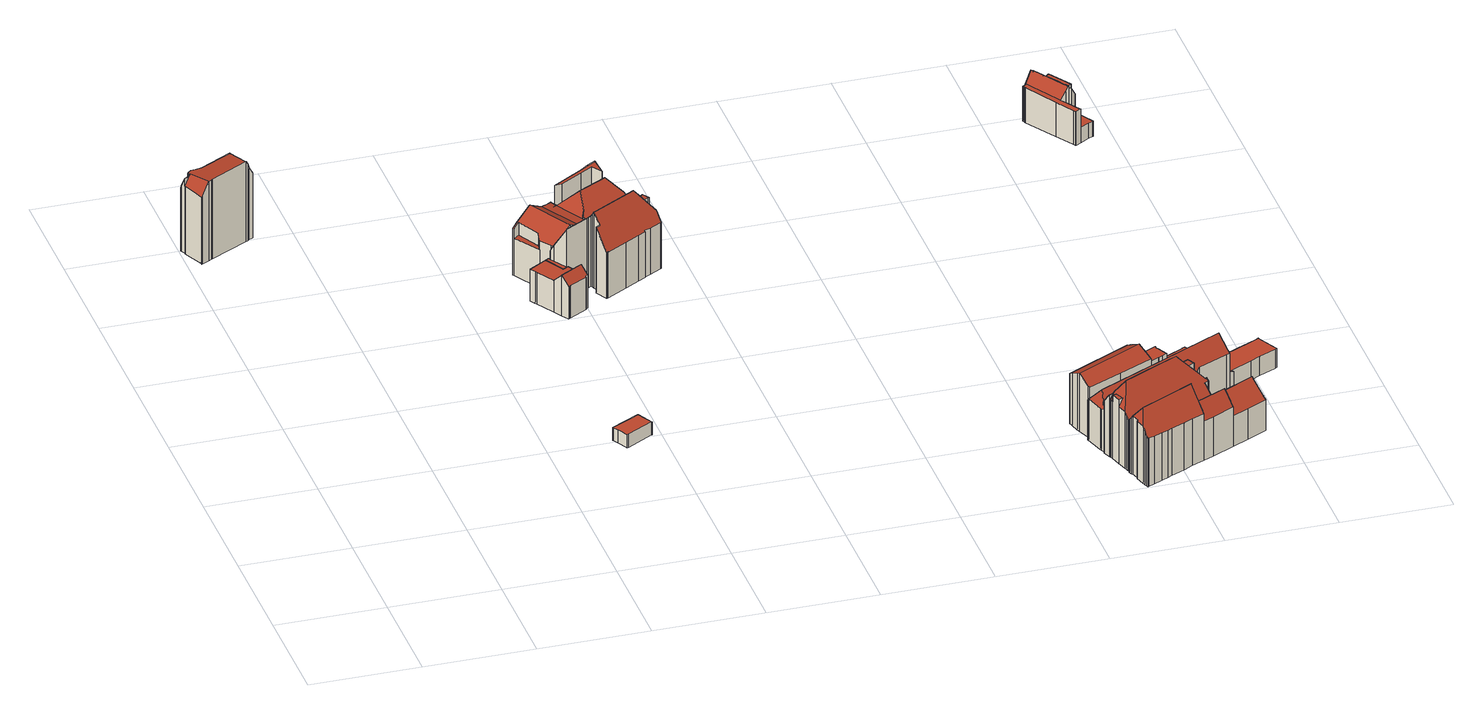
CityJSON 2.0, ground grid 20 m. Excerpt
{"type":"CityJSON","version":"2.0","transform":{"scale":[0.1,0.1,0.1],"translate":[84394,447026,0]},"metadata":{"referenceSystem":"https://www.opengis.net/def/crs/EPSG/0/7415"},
"CityObjects":{
"building1":{"type":"Building","attributes":{"dak_type":"slanted","data_area":58.22,"data_coverage":0.864,"geconstateerd":false,"gid":11565650,"h_dak_50p":15.47,"h_dak_70p":15.64,"h_dak_max":16.01,"h_dak_min":12.42,"h_maaiveld":0.393,"kas_warenhuis":false,"lod11_replace":false,"ondergronds_type":"above ground","oorspronkelijkbouwjaar":1884,"pw_actueel":"yes","pw_bron":"ahn3","reconstructie_methode":"tudelft3d-geoflow","reconstruction_skipped":false,"rmse_lod12":1.04,"rmse_lod13":0.866,"rmse_lod22":0.101,"rn":1,"status":"Pand in gebruik","t_run":123.39,"val3dity_codes_lod12":"[]","val3dity_codes_lod13":"[]","val3dity_codes_lod22":"[]"},"children":["building1-1"]},
"building1-1":{"type":"BuildingPart","parents":["building1"],"geometry":[{"type":"Solid","lod":"2.2","boundaries":[[[[0,1,2,3,4,5,6,7,8,9,10,11,12,13,14,15,16,17,18,19,20,21,22,23,24,25,26,27]],[[28,22,21,29]],[[30,16,15,31]],[[32,33,34]],[[35,36,37,38]],[[39,0,27,40]],[[41,14,13,42]],[[43,12,11,44]],[[45,46,47]],[[48,4,3,49]],[[49,3,2,50]],[[31,15,14,41]],[[42,13,12,43]],[[44,11,10,51]],[[52,23,22,28]],[[53,54,55,56]],[[56,55,57,58]],[[58,57,46,45]],[[59,60,61]],[[62,17,16,30,63]],[[64,19,18,65]],[[65,18,17,62]],[[29,21,20,66]],[[67,8,7,68]],[[69,5,4,48]],[[70,6,5,69]],[[51,10,9,71]],[[71,9,8,67]],[[50,2,1,72]],[[73,26,25,74]],[[38,37,75,76]],[[77,24,23,52]],[[66,20,19,64]],[[33,32,36,35]],[[40,27,26,73]],[[72,1,0,39]],[[63,30,60,59]],[[68,7,6,70]],[[76,75,54,53]],[[74,25,24,77]],[[59,61,47,46,57,55,54,75,37,36,32,34,78,79,80,81,72,39,40,73,74,77,52,28,29,66,64,65,62,63]],[[34,82,83,67,68,70,69,48,49,50,72,81,80,79,78]],[[44,84,85,47,61,60,30,31,41,42,43]],[[51,71,67,83,82,34,33,35,38,76,53,56,58,45,47,85,84,44]]]],"semantics":{"surfaces":[{"type":"GroundSurface"},{"type":"WallSurface","on_footprint_edge":true},{"type":"WallSurface","on_footprint_edge":false},{"type":"RoofSurface"}],"values":[[0,1,1,2,2,1,1,1,2,1,1,1,1,1,1,2,2,2,2,1,1,1,1,1,1,1,1,1,1,1,2,1,1,2,1,1,2,1,2,1,3,3,3,3]]}}]},
"building2":{"type":"Building","attributes":{"dak_type":"horizontal","data_area":18.75,"data_coverage":0.923,"geconstateerd":false,"gid":11565637,"h_dak_50p":3.41,"h_dak_70p":3.43,"h_dak_max":3.64,"h_dak_min":3.26,"h_maaiveld":0.862,"kas_warenhuis":false,"lod11_replace":false,"ondergronds_type":"above ground","oorspronkelijkbouwjaar":1981,"pw_actueel":"yes","pw_bron":"ahn3","reconstructie_methode":"tudelft3d-geoflow","reconstruction_skipped":false,"rmse_lod12":0.0487,"rmse_lod13":0.0503,"rmse_lod22":0.0445,"rn":1,"status":"Pand in gebruik","t_run":63.88,"val3dity_codes_lod12":"[]","val3dity_codes_lod13":"[]","val3dity_codes_lod22":"[]"},"children":["building2-1"]},
"building2-1":{"type":"BuildingPart","parents":["building2"],"geometry":[{"type":"Solid","lod":"2.2","boundaries":[[[[86,87,88,89,90,91,92,93,94,95,96]],[[97,91,90,98]],[[99,88,87,100]],[[101,92,91,97]],[[102,93,92,101]],[[100,87,86,103]],[[98,90,89,104]],[[104,89,88,99]],[[105,96,95,106]],[[103,86,96,105]],[[106,95,94,107]],[[107,94,93,102]],[[105,106,107,102,101,97,98,104,99,100,103]]]],"semantics":{"surfaces":[{"type":"GroundSurface"},{"type":"WallSurface","on_footprint_edge":true},{"type":"RoofSurface"}],"values":[[0,1,1,1,1,1,1,1,1,1,1,1,2]]}}]},
"building3":{"type":"Building","attributes":{"dak_type":"slanted","data_area":33.41,"data_coverage":0.872,"geconstateerd":false,"gid":11565646,"h_dak_50p":7.34,"h_dak_70p":7.88,"h_dak_max":9.04,"h_dak_min":7.22,"h_maaiveld":1.13,"kas_warenhuis":false,"lod11_replace":false,"ondergronds_type":"above ground","oorspronkelijkbouwjaar":1820,"pw_actueel":"yes","pw_bron":"ahn3","reconstructie_methode":"tudelft3d-geoflow","reconstruction_skipped":false,"rmse_lod12":0.551,"rmse_lod13":0.647,"rmse_lod22":0.0336,"rn":1,"status":"Pand in gebruik","t_run":76.46,"val3dity_codes_lod12":"[]","val3dity_codes_lod13":"[]","val3dity_codes_lod22":"[]"},"children":["building3-1"]},
"building3-1":{"type":"BuildingPart","parents":["building3"],"geometry":[{"type":"Solid","lod":"2.2","boundaries":[[[[108,109,110,111,112,113,114,115,116,117,118,119,120,121,122,123,124,125,126]],[[127,125,124,128]],[[129,126,125,127]],[[130,118,117,131]],[[128,124,123,132]],[[133,115,114,134]],[[135,122,121,136]],[[131,117,116,137]],[[137,116,115,133]],[[138,119,118,130]],[[136,121,120,139]],[[139,120,119,138]],[[140,108,126,129]],[[141,112,111,142]],[[132,123,122,135]],[[143,113,112,141]],[[134,114,113,143]],[[144,109,108,140]],[[145,110,109,144]],[[142,111,110,145]],[[133,146,147,135,136,139,138,130,131,137]],[[147,146,133,134,148,149,150,132,135]],[[142,145,144,140,129,127,128,132,150,149,148,134,143,141]]]],"semantics":{"surfaces":[{"type":"GroundSurface"},{"type":"WallSurface","on_footprint_edge":true},{"type":"RoofSurface"}],"values":[[0,1,1,1,1,1,1,1,1,1,1,1,1,1,1,1,1,1,1,1,2,2,2]]}}]},
"building4":{"type":"Building","attributes":{"dak_type":"slanted","data_area":161.97,"data_coverage":0.882,"geconstateerd":false,"gid":11565644,"h_dak_50p":11.44,"h_dak_70p":12.04,"h_dak_max":13.94,"h_dak_min":8.05,"h_maaiveld":0.748,"kas_warenhuis":false,"lod11_replace":false,"ondergronds_type":"above ground","oorspronkelijkbouwjaar":1850,"pw_actueel":"yes","pw_bron":"ahn3","reconstructie_methode":"tudelft3d-geoflow","reconstruction_skipped":false,"rmse_lod12":1.19,"rmse_lod13":1.29,"rmse_lod22":0.0635,"rn":1,"status":"Pand in gebruik","t_run":241.85,"val3dity_codes_lod12":"[]","val3dity_codes_lod13":"[]","val3dity_codes_lod22":"[]"},"children":["building4-1"]},
"building4-1":{"type":"BuildingPart","parents":["building4"],"geometry":[{"type":"Solid","lod":"2.2","boundaries":[[[[151,152,153,154,155,156,157,158,159,160,161,162,163,164,165,166,167,168,169,170,171,172,173,174,175,176,177,178,179,180,181,182,183]],[[184,179,178,185]],[[186,168,167,187]],[[188,169,168,186]],[[189,171,170,190]],[[191,156,155,192]],[[193,157,156,191,194]],[[190,170,169,188]],[[185,178,177,195]],[[196,197,198]],[[199,163,162,200]],[[201,202,164,163,199]],[[203,165,164,202]],[[204,205,202,201]],[[206,180,179,184]],[[207,206,197,196]],[[208,209,210]],[[205,204,211]],[[212,160,159,213]],[[214,161,160,212]],[[215,216,217,218]],[[219,192,155,154,220]],[[200,162,161,214]],[[221,182,181,222]],[[223,224,225,226]],[[227,183,182,221]],[[228,229,172,171,189]],[[230,231,229,228]],[[232,174,173,233]],[[234,176,175,235]],[[235,175,174,232]],[[195,177,176,234]],[[236,152,151,237]],[[226,225,192,219]],[[220,154,153,238]],[[239,158,157,193]],[[213,159,158,239]],[[237,151,183,227]],[[238,153,152,236]],[[222,181,180,206,207]],[[209,208,198]],[[240,203,216,215]],[[218,217,231,230]],[[187,167,166,241]],[[233,173,172,229]],[[194,191,242,243]],[[243,242,224,223]],[[241,166,165,203,240]],[[244,232,233,245]],[[246,211,247,208,210,248]],[[249,250,251,252,222,207,196,198,208,247,211,204,201,199,200,214]],[[223,226,219,220,238,236,237,253,254,255,213,239,193,194,243]],[[212,213,255,254,253,237,227,221,222,252,251,250,249,214]],[[217,216,203,202,205,211,246,248,245,233,229,231]],[[224,242,191,192,225]],[[215,218,230,228,189,190,188,186,187,241,240]],[[184,185,195,234,235,232,244,245,248,210,209,198,197,206]]]],"semantics":{"surfaces":[{"type":"GroundSurface"},{"type":"WallSurface","on_footprint_edge":true},{"type":"WallSurface","on_footprint_edge":false},{"type":"RoofSurface"}],"values":[[0,1,1,1,1,1,1,1,1,2,1,1,1,2,1,2,2,2,1,1,2,1,1,1,2,1,1,2,1,1,1,1,1,2,1,1,1,1,1,1,2,2,2,1,1,2,2,1,3,3,3,3,3,3,3,3,3]]}}]},
"building5":{"type":"Building","attributes":{"dak_type":"slanted","data_area":111.74,"data_coverage":0.909,"geconstateerd":false,"gid":11565652,"h_dak_50p":12.67,"h_dak_70p":13.68,"h_dak_max":15.82,"h_dak_min":7.25,"h_maaiveld":0.987,"kas_warenhuis":false,"lod11_replace":false,"ondergronds_type":"above ground","oorspronkelijkbouwjaar":1649,"pw_actueel":"yes","pw_bron":"ahn3","reconstructie_methode":"tudelft3d-geoflow","reconstruction_skipped":false,"rmse_lod12":2,"rmse_lod13":1.83,"rmse_lod22":0.106,"rn":1,"status":"Pand in gebruik","t_run":212.07,"val3dity_codes_lod12":"[]","val3dity_codes_lod13":"[]","val3dity_codes_lod22":"[]"},"children":["building5-1"]},
"building5-1":{"type":"BuildingPart","parents":["building5"],"geometry":[{"type":"Solid","lod":"2.2","boundaries":[[[[256,257,258,259,260,261,262,263,264,265,266,267,268,269,270,271,272,273,274,275,276,277,278,279,280,281,282,283,284,285,286,287,288,289,290,291,292,293,294,295,296,297,298]],[[299,300,279,278,301]],[[302,288,287,303]],[[304,273,272,305]],[[301,278,277,306]],[[307,270,269,308]],[[309,275,274,310]],[[311,276,275,309]],[[310,274,273,304]],[[312,284,283,313]],[[314,285,284,312]],[[315,256,298,316]],[[317,297,296,318]],[[319,265,264,320]],[[321,263,262,322]],[[320,264,263,321]],[[323,259,258,324]],[[325,292,291,326]],[[327,293,292,325]],[[328,294,329]],[[329,294,293,327]],[[330,295,294,328]],[[318,296,295,330]],[[331,332,316,333]],[[334,335,336]],[[337,338,335,334]],[[339,266,265,319]],[[322,262,261,340]],[[141,281,280,341]],[[313,283,282,342]],[[343,271,270,307]],[[326,291,290,344]],[[345,267,266,339]],[[346,257,256,315]],[[303,287,286,347]],[[347,286,285,314]],[[348,349,350,351]],[[349,289,288,302]],[[352,353,300,299]],[[351,350,354,355]],[[341,280,279,300]],[[305,272,271,343]],[[308,269,268,356]],[[356,268,267,345]],[[357,317,338,337]],[[332,331,358]],[[333,316,298,297,317,357]],[[342,282,281,141]],[[355,354,353,359]],[[359,353,352]],[[306,277,276,311]],[[324,258,257,346]],[[360,259,323]],[[361,260,259,360]],[[340,261,260,361]],[[344,290,289,349,348]],[[312,313,342,141,341,300,353,354,350,349,302,303,347,314]],[[318,362,363,364,365,366,346,315,316,332,358,367,336,335,338,317]],[[333,357,337,334,336,367,358,331]],[[301,306,311,309,310,368,364,363,362,318,330,328,329,327,325,326,344,348,351,355,359,352,299]],[[361,360,323,324,346,366,365,364,368,310,304,305,343,307,308,356,345,339,319,320,321,322,340]]]],"semantics":{"surfaces":[{"type":"GroundSurface"},{"type":"WallSurface","on_footprint_edge":true},{"type":"WallSurface","on_footprint_edge":false},{"type":"RoofSurface"}],"values":[[0,1,1,1,1,1,1,1,1,1,1,1,1,1,1,1,1,1,1,1,1,1,1,2,2,2,1,1,1,1,1,1,1,1,1,1,2,1,2,2,1,1,1,1,2,2,1,1,2,2,1,1,1,1,1,1,3,3,3,3,3]]}}]},
"building6":{"type":"Building","attributes":{"dak_type":"slanted","data_area":231.44,"data_coverage":0.899,"geconstateerd":false,"gid":11568469,"h_dak_50p":10.89,"h_dak_70p":12.4,"h_dak_max":15.01,"h_dak_min":4.3,"h_maaiveld":0.241,"kas_warenhuis":false,"lod11_replace":false,"ondergronds_type":"above ground","oorspronkelijkbouwjaar":1670,"pw_actueel":"yes","pw_bron":"ahn3","reconstructie_methode":"tudelft3d-geoflow","reconstruction_skipped":false,"rmse_lod12":2.82,"rmse_lod13":2.53,"rmse_lod22":0.198,"rn":1,"status":"Pand in gebruik","t_run":482.85,"val3dity_codes_lod12":"[]","val3dity_codes_lod13":"[]","val3dity_codes_lod22":"[]"},"children":["building6-1"]},
"building6-1":{"type":"BuildingPart","parents":["building6"],"geometry":[{"type":"Solid","lod":"2.2","boundaries":[[[[369,370,371,372,373,374,375,376,377,378,379,380,381,382,383,384,385,386,387,388,389,390,391,392,393,394,395,396,397,398,399,400,401,402,403,404,405,406,407,408,409,410,411,412,413,414,415,416,417,418,419,420,421]],[[422,396,395,423]],[[424,425,426,427]],[[428,429,430,431]],[[432,377,376,433]],[[433,376,375,434]],[[435,414,413,436]],[[436,413,412,437]],[[438,370,369,439]],[[437,412,411,440]],[[441,442,443,444]],[[445,386,385,446]],[[447,392,391,448]],[[448,391,390,449]],[[450,387,386,445]],[[449,390,389,451]],[[452,384,383,453]],[[451,389,388,454]],[[455,381,380,456]],[[434,375,374,457]],[[458,420,419,459,460]],[[461,462,407,406,463,464]],[[465,408,466]],[[467,468,469,470]],[[471,472,468,473]],[[474,475,472,471]],[[476,409,408,465]],[[459,419,418,477]],[[460,459,475,474]],[[477,418,417,478]],[[479,403,402,480]],[[442,441,481]],[[454,388,387,450]],[[440,411,410,482]],[[483,415,414,435]],[[484,416,415,483]],[[478,417,416,484]],[[485,382,381,455]],[[453,383,382,485]],[[446,385,384,452]],[[439,369,421,486,487]],[[488,398,397,489]],[[490,491,394,393,492,493]],[[494,495,496,497]],[[423,395,394,491]],[[457,374,373,498]],[[493,492,499]],[[500,400,399,501]],[[480,402,401,502]],[[503,504,505]],[[506,507,505]],[[502,401,400,500]],[[470,469,508]],[[509,510,511]],[[512,513,510,509]],[[431,430,513,512]],[[514,515,429,428]],[[516,517,508]],[[491,490,518]],[[519,520,521,503]],[[427,426,522,515,514]],[[515,522,520,519]],[[504,503,521,517,516]],[[497,496,425,424]],[[523,524,495,494]],[[487,486,524,523]],[[486,421,420,458]],[[482,410,409,476]],[[525,378,377,432]],[[456,380,379,526]],[[464,463,527]],[[528,405,404,529]],[[530,531,462,461]],[[501,399,398,488]],[[489,397,396,422]],[[532,372,371,533]],[[526,379,378,525]],[[444,443,534]],[[507,506,535,536]],[[492,393,392,447]],[[533,371,370,438]],[[529,404,403,479]],[[463,406,405,528]],[[466,408,407,462]],[[536,535,531,530]],[[473,468,467]],[[498,373,372,532]],[[499,537,518,490,493]],[[538,539,453,485,455,456]],[[520,522,426,425,496,540,470,508,517,521]],[[495,524,486,458,460,474,471,473,467,470,540,496]],[[464,527,541,542,543,544,545,546,547,548,549,550,551,447,448,449,451,552,553,554,555,511,510,513,430,429,515,519,503,505,507,536,530,461]],[[422,423,491,518,537,499,492,447,551,550,549,556,557,489]],[[476,516,508,469,468,472,475,459,477,478,484,483,435,436,437,440,482]],[[433,434,457,498,532,533,438,439,487,523,494,497,424,427,558,559,560,561,539,538,456,526,525,432]],[[553,552,451,454,450,445,446,452,453,539,561,560,559,558,427,514,428,431,512,509,511,555,554]],[[444,534,562,481,441]],[[466,462,531,535,506,505,504,516,476,465]],[[546,545,544,563,564,565,501,488,489,557,556,549,548,547]],[[563,544,543,542,541,527,463,528,529,479,480,502,500,501,565,564],[562,534,443,442,481]]]],"semantics":{"surfaces":[{"type":"GroundSurface"},{"type":"WallSurface","on_footprint_edge":true},{"type":"WallSurface","on_footprint_edge":false},{"type":"RoofSurface"}],"values":[[0,1,2,2,1,1,1,1,1,1,2,1,1,1,1,1,1,1,1,1,1,1,1,2,2,2,1,1,2,1,1,2,1,1,1,1,1,1,1,1,1,1,1,2,1,1,2,1,1,2,2,1,2,2,2,2,2,2,2,2,2,2,2,2,2,2,1,1,1,1,2,1,2,1,1,1,1,2,2,1,1,1,1,1,2,2,1,3,3,3,3,3,3,3,3,3,3,3,3,3]]}}]},
"building7":{"type":"Building","attributes":{"dak_type":"slanted","data_area":120.44,"data_coverage":0.755,"geconstateerd":false,"gid":11568470,"h_dak_50p":10.47,"h_dak_70p":10.93,"h_dak_max":11.74,"h_dak_min":4.02,"h_maaiveld":0.254,"kas_warenhuis":false,"lod11_replace":false,"ondergronds_type":"above ground","oorspronkelijkbouwjaar":1921,"pw_actueel":"yes","pw_bron":"ahn3","reconstructie_methode":"tudelft3d-geoflow","reconstruction_skipped":false,"rmse_lod12":4.06,"rmse_lod13":1.21,"rmse_lod22":0.133,"rn":1,"status":"Pand in gebruik","t_run":211.93,"val3dity_codes_lod12":"[]","val3dity_codes_lod13":"[]","val3dity_codes_lod22":"[]"},"children":["building7-1"]},
"building7-1":{"type":"BuildingPart","parents":["building7"],"geometry":[{"type":"Solid","lod":"2.2","boundaries":[[[[566,567,568,569,570,571,572,573,574,575,576,577,578,579,580,581,582,583,584,585,586,587,588]],[[589,580,579,590]],[[591,586,585,592]],[[593,568,567,594]],[[595,574,573,596]],[[597,575,574,595]],[[594,567,566,598]],[[599,588,587,600]],[[601,576,575,597]],[[602,603,569,568,593]],[[604,605,571,570,606]],[[600,587,586,591]],[[590,579,578,607]],[[608,609,610,611]],[[612,577,576,601]],[[613,614,615,616]],[[592,585,584,617,618]],[[607,578,577,612]],[[598,566,588,599]],[[619,572,571,605]],[[620,621,622,623]],[[624,625,626,627]],[[628,581,580,589]],[[629,630,621,620]],[[631,632,625,624]],[[621,632,631]],[[633,582,581,628]],[[634,633,635,636]],[[596,573,572,619]],[[637,638,639,640]],[[640,639,605,604]],[[611,610,638,637]],[[641,642,643,626]],[[627,626,643,609,608]],[[616,615,642,641]],[[636,635,614,613]],[[617,584,583,644]],[[618,617,630,629]],[[644,583,582,633,634]],[[645,646,603,602]],[[606,570,569,603]],[[623,622,646,645]],[[626,625,632,621,630,617,644,634,636,613,616,641]],[[642,615,614,635,633,628,589,590,607,612,601,597,595,596,619,605,639,638,610,609,643]],[[618,629,620,599,600,591,592]],[[646,622,621,631,624,627,608,611,637,640,604,606,603]],[[599,620,623,645,602,593,594,598]]]],"semantics":{"surfaces":[{"type":"GroundSurface"},{"type":"WallSurface","on_footprint_edge":true},{"type":"WallSurface","on_footprint_edge":false},{"type":"RoofSurface"}],"values":[[0,1,1,1,1,1,1,1,1,1,1,1,1,2,1,2,1,1,1,1,2,2,1,2,2,2,1,2,1,2,2,2,2,2,2,2,1,2,1,2,1,2,3,3,3,3,3]]}}]},
"building8":{"type":"Building","attributes":{"dak_type":"slanted","data_area":210.15,"data_coverage":0.954,"geconstateerd":false,"gid":11568488,"h_dak_50p":9.2,"h_dak_70p":10.01,"h_dak_max":12.7,"h_dak_min":3.73,"h_maaiveld":0.248,"kas_warenhuis":false,"lod11_replace":false,"ondergronds_type":"above ground","oorspronkelijkbouwjaar":1790,"pw_actueel":"yes","pw_bron":"ahn3","reconstructie_methode":"tudelft3d-geoflow","reconstruction_skipped":false,"rmse_lod12":3.01,"rmse_lod13":0.96,"rmse_lod22":0.186,"rn":1,"status":"Pand in gebruik","t_run":393.74,"val3dity_codes_lod12":"[]","val3dity_codes_lod13":"[]","val3dity_codes_lod22":"[]"},"children":["building8-1"]},
"building8-1":{"type":"BuildingPart","parents":["building8"],"geometry":[{"type":"Solid","lod":"2.2","boundaries":[[[[647,648,649,650,651,652,653,654,655,656,657,658,659,660,661,662,399,663,664,665,666,667,668,669,670,671,672,673,674,675,676,677,678,679,680,681,682,683,684,685]],[[686,685,684,687]],[[688,650,649,689]],[[690,656,655,691]],[[692,647,685,686]],[[693,694,695]],[[696,676,675,697]],[[698,677,676,696]],[[691,655,654,699,700]],[[700,699,694,701]],[[702,703,679,678,704]],[[705,648,647,692]],[[687,684,683,706]],[[707,708,709]],[[710,674,673,711]],[[712,665,664,713]],[[713,664,663,714]],[[711,673,672,715]],[[716,682,681,717]],[[718,719,720,721]],[[722,667,666,723]],[[724,651,650,688]],[[704,678,677,698]],[[725,657,656,690]],[[726,680,679,703]],[[727,728,703,702]],[[729,399,662,719,718]],[[706,683,682,716]],[[715,672,671,730]],[[731,732,733,734]],[[735,660,659,732,731]],[[721,720,736]],[[737,738,739,708,707]],[[734,733,738,737]],[[740,670,669,741]],[[742,658,657,725]],[[743,744,728,727]],[[745,746,747,748]],[[748,747,668,667,722]],[[732,659,658,742]],[[719,662,661,749]],[[749,661,660,735]],[[701,694,693,744,743]],[[699,654,653,750]],[[717,681,680,726]],[[695,652,651,724]],[[750,653,652,695]],[[730,671,670,740]],[[741,669,668,747]],[[723,666,665,712]],[[708,739,746,745]],[[714,663,399,729]],[[689,649,648,705]],[[697,675,674,710]],[[731,734,737,707,709,736,720,719,749,735]],[[751,752,715,730,740,741,753]],[[738,733,732,742,725,690,691,700,701,743,751,753,741,747,746,739]],[[688,689,705,692,686,687,706,716,717,726,703,728,744,693,695,724]],[[750,695,694,699]],[[721,736,709,708,745,748,722,723,712,713,714,729,718]],[[697,710,711,715,752,751,743,727,702,704,698,696]]]],"semantics":{"surfaces":[{"type":"GroundSurface"},{"type":"WallSurface","on_footprint_edge":true},{"type":"WallSurface","on_footprint_edge":false},{"type":"RoofSurface"}],"values":[[0,1,1,1,1,2,1,1,1,2,1,1,1,2,1,1,1,1,1,2,1,1,1,1,1,2,1,1,1,2,1,2,2,2,1,1,2,2,1,1,1,1,2,1,1,1,1,1,1,1,2,1,1,1,3,3,3,3,3,3,3]]}}]},
"building9":{"type":"Building","attributes":{"dak_type":"slanted","data_area":44.92,"data_coverage":0.9,"geconstateerd":false,"gid":11568501,"h_dak_50p":7.78,"h_dak_70p":8.96,"h_dak_max":9.78,"h_dak_min":3.74,"h_maaiveld":0.801,"kas_warenhuis":false,"lod11_replace":false,"ondergronds_type":"above ground","oorspronkelijkbouwjaar":1670,"pw_actueel":"yes","pw_bron":"ahn3","reconstructie_methode":"tudelft3d-geoflow","reconstruction_skipped":false,"rmse_lod12":2.3,"rmse_lod13":1.02,"rmse_lod22":0.0896,"rn":1,"status":"Pand in gebruik","t_run":130.01,"val3dity_codes_lod12":"[]","val3dity_codes_lod13":"[]","val3dity_codes_lod22":"[]"},"children":["building9-1"]},
"building9-1":{"type":"BuildingPart","parents":["building9"],"geometry":[{"type":"Solid","lod":"2.2","boundaries":[[[[754,755,756,757,758,759,760,761,762,763,764,765,766,767,768,769,770,771,772,773,774,775,776]],[[777,762,761,778]],[[779,765,764,780,781]],[[782,774,773,783]],[[784,755,754,785]],[[786,784,787,788]],[[789,757,756,790]],[[791,772,771,792]],[[793,760,759,794]],[[795,796,797,798]],[[781,780,799,800]],[[801,802,803,804]],[[780,764,763,805]],[[790,756,755,784,786]],[[783,773,772,791]],[[806,775,774,782]],[[807,794,759,758,808]],[[809,770,769,810]],[[778,761,760,793]],[[800,799,802,801]],[[811,812,813,814]],[[785,754,815]],[[810,769,768,816]],[[817,766,765,779]],[[788,787,818]],[[819,820,812,811]],[[820,821,822,823]],[[824,825,821,820,819]],[[826,827,828,829]],[[823,822,827,826]],[[830,831,832,833]],[[831,830,826]],[[834,808,835]],[[833,832,834,835]],[[835,808,758,757,789]],[[836,767,766,817]],[[816,768,767,836]],[[837,838,839,840]],[[804,803,838,837]],[[829,828,841,842]],[[792,771,770,809]],[[798,797,818]],[[815,754,776,843]],[[843,776,775,806]],[[840,839,825,824]],[[805,763,762,777]],[[842,841,844,845]],[[814,813,796,795]],[[845,844,846,847]],[[847,846,794,807]],[[848,791,792,809,810,816,836,817,779,781,800,801,804,837]],[[843,806,798,818,787,784,785,815]],[[796,813,812,820,823,826,830,833,835,789,790,786,788,818,797]],[[814,795,798,806,782,783,791,848,837,840,824,819,811]],[[846,844,841,828,827,822,821,825,839,838,803,802,799,780,805,777,778,793,794]],[[847,807,808,834,832,831,826,829,842,845]]]],"semantics":{"surfaces":[{"type":"GroundSurface"},{"type":"WallSurface","on_footprint_edge":true},{"type":"WallSurface","on_footprint_edge":false},{"type":"RoofSurface"}],"values":[[0,1,1,1,1,2,1,1,1,2,2,2,1,1,1,1,1,1,1,2,2,1,1,1,2,2,2,2,2,2,2,2,2,2,1,1,1,2,2,2,1,2,1,1,2,1,2,2,2,2,3,3,3,3,3,3]]}}]}
},
"vertices":[
[108,1254,4],[109,1253,4],[113,1244,4],[113,1242,4],[130,1202,4],[130,1201,4],[123,1198,4],[119,1195,4],[116,1194,4],[46,1157,4],[43,1155,4],[38,1153,4],[26,1146,4],[24,1145,4],[24,1148,4],[7,1186,4],[7,1188,4],[4,1194,4],[3,1196,4],[3,1197,4],[7,1199,4],[8,1200,4],[12,1202,4],[19,1206,4],[26,1210,4],[91,1245,4],[97,1248,4],[107,1253,4],[12,1202,127],[8,1200,127],[7,1188,135],[7,1186,135],[101,1238,150],[101,1238,154],[101,1236,154],[43,1207,154],[43,1207,150],[32,1206,140],[32,1206,153],[108,1254,126],[107,1253,126],[24,1148,134],[24,1145,134],[26,1146,137],[38,1153,159],[17,1193,153],[17,1193,150],[18,1192,154],[130,1202,129],[113,1242,128],[113,1244,128],[43,1155,159],[19,1206,127],[17,1200,153],[17,1200,137],[15,1197,140],[15,1197,153],[16,1196,144],[16,1196,153],[14,1192,150],[14,1192,147],[15,1192,150],[4,1194,135],[7,1188,150],[3,1197,127],[3,1196,131],[7,1199,127],[116,1194,160],[119,1195,155],[130,1201,131],[123,1198,144],[46,1157,159],[109,1253,128],[97,1248,126],[91,1245,126],[23,1206,131],[23,1206,152],[26,1210,127],[103,1239,150],[103,1240,149],[108,1251,131],[109,1252,129],[115,1196,159],[116,1195,160],[37,1155,159],[25,1178,156],
[514,394,9],[513,395,9],[565,423,9],[566,423,9],[581,394,9],[581,393,9],[580,393,9],[532,366,9],[529,365,9],[529,366,9],[519,384,9],[581,393,34],[581,394,34],[565,423,34],[513,395,34],[580,393,34],[532,366,35],[514,394,34],[566,423,34],[519,384,35],[529,366,35],[529,365,35],
[511,862,11],[543,882,11],[544,880,11],[545,880,11],[564,846,11],[574,852,11],[580,841,11],[589,825,11],[596,812,11],[591,810,11],[592,808,11],[560,790,11],[557,788,11],[555,787,11],[547,801,11],[538,816,11],[518,849,11],[517,852,11],[511,861,11],[517,852,73],[518,849,73],[511,861,73],[592,808,74],[591,810,75],[538,816,73],[589,825,90],[580,841,73],[547,801,90],[555,787,74],[596,812,76],[560,790,74],[557,788,74],[511,862,73],[564,846,73],[545,880,73],[574,852,73],[543,882,73],[544,880,73],[584,822,90],[548,802,90],[575,838,73],[570,835,73],[539,817,73],
[591,897,7],[558,877,7],[557,877,7],[553,882,7],[540,904,7],[511,954,7],[509,957,7],[519,963,7],[545,978,7],[562,988,7],[570,993,7],[575,996,7],[582,1000,7],[590,1005,7],[599,1010,7],[656,1044,7],[669,1052,7],[684,1061,7],[686,1057,7],[687,1056,7],[691,1045,7],[692,1044,7],[694,1039,7],[714,989,7],[717,982,7],[719,977,7],[720,974,7],[719,974,7],[631,921,7],[628,919,7],[616,912,7],[615,911,7],[596,900,7],[631,921,96],[719,974,99],[684,1061,138],[669,1052,138],[686,1057,135],[691,1045,127],[687,1056,134],[511,954,80],[540,904,81],[509,957,98],[511,954,98],[720,974,99],[628,922,107],[628,922,98],[629,934,107],[582,1000,107],[575,996,108],[590,1005,107],[590,1005,93],[599,1010,93],[592,1001,107],[592,1001,97],[628,919,96],[628,919,108],[626,938,107],[626,938,112],[630,947,117],[596,993,107],[562,988,114],[545,978,125],[570,993,109],[613,1014,133],[613,1014,97],[652,1036,95],[652,1036,134],[540,904,99],[553,882,100],[615,911,110],[616,912,109],[542,918,105],[542,918,81],[540,905,81],[540,905,100],[596,900,122],[692,1044,126],[692,1044,107],[675,1050,135],[675,1050,94],[714,989,113],[694,1039,112],[719,977,101],[717,982,106],[558,877,101],[591,897,125],[557,877,100],[519,963,106],[599,1010,135],[656,1044,137],[521,960,81],[521,960,106],[712,990,115],[684,1004,139],[598,992,108],[597,992,107],[633,976,139],[573,989,109],[609,925,109],[615,914,109],[615,913,109],[590,898,125],[586,905,125],[546,977,125],
[742,918,10],[746,911,10],[747,909,10],[747,908,10],[751,900,10],[749,899,10],[728,886,10],[716,881,10],[717,880,10],[703,872,10],[677,857,10],[639,835,10],[639,836,10],[637,834,10],[636,834,10],[624,856,10],[625,857,10],[632,861,10],[625,873,10],[624,876,10],[622,879,10],[616,876,10],[613,874,10],[571,850,10],[565,846,10],[564,846,10],[564,847,10],[550,871,10],[544,882,10],[546,882,10],[545,883,10],[550,886,10],[551,886,10],[553,882,10],[557,877,10],[717,973,10],[720,974,10],[719,973,10],[718,971,10],[722,963,10],[724,957,10],[731,942,10],[738,927,10],[571,850,148],[571,850,73],[613,874,147],[551,886,73],[550,886,73],[632,861,138],[625,857,138],[616,876,147],[636,834,99],[637,834,99],[624,876,153],[625,873,158],[622,879,147],[544,882,73],[550,871,73],[546,882,73],[742,918,119],[738,927,120],[731,942,121],[724,957,122],[703,872,99],[717,880,99],[716,881,101],[728,886,100],[747,908,114],[747,909,115],[720,974,95],[717,973,95],[719,973,96],[718,971,98],[718,971,97],[722,963,112],[736,926,135],[736,926,123],[738,927,135],[727,937,135],[727,937,128],[723,933,135],[730,941,134],[730,941,122],[677,857,99],[749,899,100],[565,846,73],[564,847,73],[624,856,138],[557,877,102],[639,835,99],[746,911,119],[545,883,73],[553,882,91],[553,882,73],[552,882,73],[552,882,90],[571,851,146],[571,851,73],[556,875,73],[556,875,104],[639,836,100],[731,942,134],[727,922,135],[571,851,145],[747,908,113],[751,900,100],[724,956,122],[719,944,135],[708,920,158],[716,918,150],[730,915,135],[724,929,135],[630,875,158],
[1419,47,2],[1402,38,2],[1376,26,2],[1369,22,2],[1356,16,2],[1341,9,2],[1330,4,2],[1328,2,2],[1328,3,2],[1327,6,2],[1325,12,2],[1324,16,2],[1319,34,2],[1320,35,2],[1316,50,2],[1314,51,2],[1312,57,2],[1313,58,2],[1313,59,2],[1312,59,2],[1312,62,2],[1311,64,2],[1310,68,2],[1309,71,2],[1303,90,2],[1298,107,2],[1296,113,2],[1296,114,2],[1303,117,2],[1307,119,2],[1433,181,2],[1433,182,2],[1442,186,2],[1446,188,2],[1449,190,2],[1454,181,2],[1462,168,2],[1474,147,2],[1475,145,2],[1540,176,2],[1554,149,2],[1555,146,2],[1566,126,2],[1566,127,2],[1567,125,2],[1566,125,2],[1568,122,2],[1569,121,2],[1569,120,2],[1532,101,2],[1502,86,2],[1462,67,2],[1442,58,2],[1296,114,113],[1296,113,113],[1430,89,134],[1430,89,88],[1430,90,87],[1430,90,135],[1423,103,116],[1423,103,84],[1421,113,97],[1421,113,104],[1328,3,96],[1328,2,96],[1330,4,96],[1566,125,67],[1567,125,67],[1566,127,68],[1402,38,93],[1419,47,93],[1566,126,68],[1458,166,126],[1458,166,108],[1451,179,108],[1451,179,127],[1313,58,105],[1312,57,105],[1309,71,112],[1310,68,109],[1311,64,103],[1313,59,102],[1312,62,99],[1314,51,112],[1316,50,115],[1312,59,102],[1319,34,113],[1324,16,113],[1341,9,95],[1462,67,78],[1502,86,62],[1502,86,79],[1475,145,103],[1475,145,61],[1474,147,103],[1474,147,106],[1540,176,63],[1540,176,62],[1499,91,88],[1499,91,67],[1492,103,81],[1492,103,107],[1500,89,84],[1500,89,65],[1499,91,87],[1501,87,80],[1501,87,62],[1554,149,93],[1532,101,61],[1569,120,61],[1449,190,104],[1446,188,107],[1445,159,126],[1555,146,90],[1568,122,64],[1569,121,62],[1320,35,115],[1442,58,78],[1442,58,92],[1307,119,125],[1303,117,125],[1298,107,126],[1298,107,113],[1303,90,112],[1303,90,126],[1441,61,97],[1441,61,83],[1435,77,107],[1435,77,117],[1356,16,95],[1311,93,126],[1433,182,126],[1433,181,126],[1442,186,114],[1479,125,76],[1479,125,80],[1478,126,78],[1469,140,62],[1469,140,101],[1486,113,92],[1418,113,103],[1418,113,98],[1417,114,100],[1420,114,103],[1420,114,98],[1425,99,122],[1425,99,77],[1485,114,93],[1485,114,90],[1305,110,125],[1426,100,77],[1426,100,73],[1479,125,73],[1425,99,73],[1441,61,96],[1441,61,82],[1327,6,100],[1325,12,108],[1471,145,106],[1462,168,103],[1454,181,104],[1477,144,101],[1477,144,62],[1369,22,94],[1376,26,94],[1437,173,126],[1475,143,62],[1475,143,101],[1308,101,126],[1325,19,116],[1331,40,135],[1436,77,107],[1465,147,112],[1450,151,126],[1436,155,139],[1424,158,150],[1413,153,150],[1412,152,150],[1404,148,150],[1359,126,150],[1322,107,150],[1318,96,138],[1314,84,126],[1326,69,100],[1357,84,100],[1361,86,100],[1376,94,100],[1311,113,136],[1304,117,126],[1407,79,135],[1404,77,135],[1355,52,135],[1349,49,135],[1441,167,126],[1428,169,139],[1429,171,137],[1433,181,127],
[1268,211,3],[1264,227,3],[1262,234,3],[1380,294,3],[1436,323,3],[1438,324,3],[1494,352,3],[1494,353,3],[1499,355,3],[1504,346,3],[1507,338,3],[1514,325,3],[1524,302,3],[1526,300,3],[1524,299,3],[1450,263,3],[1443,259,3],[1441,258,3],[1406,241,3],[1342,209,3],[1280,179,3],[1278,184,3],[1270,205,3],[1524,299,40],[1526,300,40],[1280,179,102],[1342,209,101],[1262,234,101],[1264,227,105],[1499,355,41],[1494,353,41],[1504,346,41],[1268,211,113],[1270,205,116],[1278,184,104],[1507,338,41],[1380,294,101],[1380,294,71],[1438,324,71],[1438,324,41],[1436,323,71],[1524,302,40],[1450,296,71],[1450,296,41],[1440,316,41],[1440,316,71],[1514,325,41],[1441,265,50],[1441,265,41],[1440,272,41],[1440,272,49],[1406,241,69],[1406,241,100],[1494,352,41],[1393,268,116],[1393,268,70],[1384,287,71],[1384,287,105],[1434,288,71],[1434,288,49],[1440,291,46],[1440,291,71],[1450,263,40],[1402,249,105],[1402,249,70],[1433,288,71],[1433,288,50],[1443,259,41],[1443,259,50],[1442,261,41],[1442,261,50],[1438,319,71],[1438,319,41],[1438,322,41],[1438,322,71],[1440,279,48],[1440,279,41],[1440,291,41],[1441,258,51],[1381,293,101],[1381,293,71],
[1634,333,2],[1646,309,2],[1642,307,2],[1611,292,2],[1593,282,2],[1553,262,2],[1555,258,2],[1547,254,2],[1540,251,2],[1485,224,2],[1480,219,2],[1467,215,2],[1444,204,2],[1451,192,2],[1451,191,2],[1434,182,2],[1430,180,2],[1302,117,2],[1301,118,2],[1294,115,2],[1290,128,2],[1293,129,2],[1290,133,2],[1288,137,2],[1287,141,2],[1277,175,2],[1277,176,2],[1276,177,2],[1330,204,2],[1331,204,2],[1336,207,2],[1428,252,2],[1523,299,2],[1526,300,2],[1532,304,2],[1584,329,2],[1619,346,2],[1626,350,2],[1627,347,2],[1627,347,39],[1626,350,39],[1611,292,39],[1642,307,39],[1485,224,79],[1540,251,78],[1634,333,39],[1545,258,39],[1545,258,42],[1553,262,39],[1331,204,80],[1330,204,80],[1336,207,80],[1547,254,42],[1547,254,78],[1545,258,83],[1523,299,81],[1523,299,39],[1428,252,81],[1646,309,39],[1619,346,39],[1440,201,108],[1440,201,107],[1438,195,113],[1276,177,80],[1277,176,82],[1301,118,122],[1302,117,124],[1430,180,125],[1277,175,83],[1584,329,39],[1532,304,39],[1434,182,125],[1434,182,123],[1435,184,122],[1435,184,124],[1290,128,105],[1294,115,122],[1593,282,39],[1480,219,76],[1526,300,39],[1528,291,91],[1528,291,39],[1433,181,125],[1287,141,82],[1444,204,102],[1444,204,78],[1443,203,78],[1443,203,104],[1451,192,102],[1437,193,115],[1440,202,107],[1440,202,78],[1440,201,78],[1288,137,82],[1290,133,84],[1467,215,78],[1535,278,107],[1535,278,39],[1332,148,106],[1332,148,79],[1293,129,79],[1293,129,105],[1451,191,102],[1555,258,39],[1296,160,107],[1286,168,94],[1293,144,94],
[1504,1201,8],[1514,1186,8],[1514,1185,8],[1534,1154,8],[1540,1143,8],[1545,1136,8],[1545,1135,8],[1566,1101,8],[1565,1100,8],[1556,1096,8],[1540,1087,8],[1530,1081,8],[1529,1081,8],[1527,1085,8],[1506,1119,8],[1470,1177,8],[1471,1177,8],[1468,1182,8],[1475,1187,8],[1474,1188,8],[1486,1196,8],[1489,1192,8],[1490,1193,8],[1565,1100,38],[1566,1101,38],[1530,1081,74],[1540,1087,38],[1540,1087,74],[1486,1196,97],[1474,1188,76],[1514,1186,73],[1504,1201,72],[1514,1186,90],[1513,1185,74],[1513,1185,90],[1534,1154,90],[1514,1185,90],[1475,1187,76],[1468,1182,76],[1545,1135,39],[1545,1136,39],[1507,1165,97],[1507,1165,90],[1501,1174,90],[1501,1174,97],[1539,1088,38],[1539,1088,74],[1538,1089,74],[1538,1089,38],[1522,1114,39],[1522,1114,74],[1556,1096,38],[1489,1192,97],[1545,1136,74],[1540,1143,74],[1471,1177,76],[1470,1177,76],[1525,1137,97],[1525,1137,90],[1518,1148,90],[1518,1148,97],[1504,1201,73],[1506,1119,74],[1529,1081,74],[1505,1177,90],[1528,1133,97],[1528,1133,90],[1528,1133,39],[1529,1138,39],[1529,1138,90],[1531,1127,97],[1531,1127,39],[1530,1139,90],[1530,1139,39],[1536,1129,39],[1536,1129,90],[1534,1140,90],[1534,1140,84],[1539,1142,76],[1539,1142,90],[1540,1143,75],[1540,1143,90],[1527,1085,74],[1516,1123,74],[1516,1123,39],[1526,1126,39],[1526,1126,88],[1537,1129,39],[1537,1129,89],[1490,1193,95],[1544,1135,39],[1544,1135,76],[1544,1136,39],[1544,1136,75],[1478,1183,76]
]}
